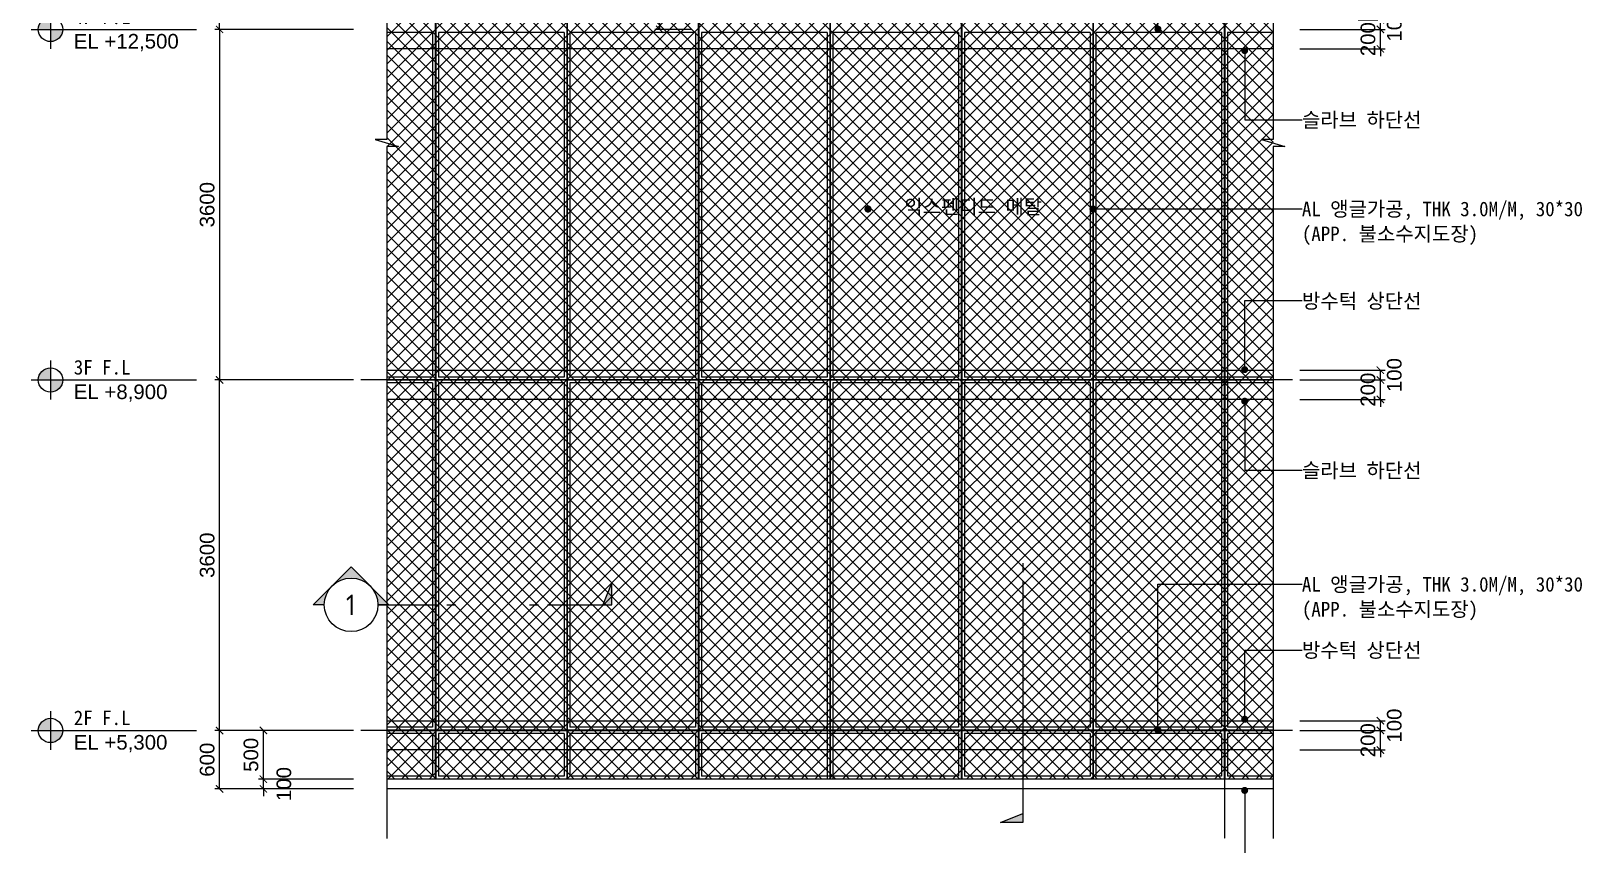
# Model space of a CAD drawing. Header units: millimetres. Extents: x 1664 to 41320, y 4122 to 31095.
# Drawn here: x 11646 to 27568, y 14821 to 23181 of the extents above; entities that cross this region are included whole.
import ezdxf
from ezdxf import colors
from ezdxf.entities.mleader import LeaderData, LeaderLine
from ezdxf.enums import TextEntityAlignment as Align
from ezdxf.math import Vec2, Vec3

# ---------------------------------------------------------------- set-up
doc = ezdxf.new("R2010")
doc.units = ezdxf.units.MM
doc.linetypes.add('JIS_08_25', pattern=[28, 25, -1.125, 0.75, -1.125])
doc.layers.get('DEFPOINTS').update_dxf_attribs({"color": 150})
for name, color, linetype in [('BEAM', 4, 'Continuous'), ('CTR', 1, 'JIS_08_25'), ('DIM', 7, 'Continuous'), ('ELE-3', 3, 'Continuous'), ('ELE-4', 4, 'Continuous'), ('HAT', 251, 'Continuous'), ('TAG', 6, 'Continuous'), ('TAG-LEADER', 6, 'Continuous'), ('TAR-LEVEL', 6, 'Continuous'), ('TXT', 3, 'Continuous')]:
    doc.layers.add(name, color=color, linetype=linetype)
doc.styles.add('ARIAL', font='arial.ttf')
doc.styles.add('ARIALB', font='arialbd.ttf')
doc.styles.add('TEXT', font='malgun.ttf', dxfattribs={"width": 0.9})
doc.styles.add('돋움', font='')
doc.styles.get('돋움').set_extended_font_data('DotumChe')
doc.dimstyles.new('DIM-1-50', dxfattribs={"dimscale": 50, "dimtxt": 3, "dimasz": 1.5, "dimexe": 1, "dimexo": 1.5, "dimgap": 1, "dimtad": 1, "dimdec": 3, "dimdsep": 46, "dimtxsty": 'ARIAL', "dimblk1": 'ARCHTICK', "dimblk2": 'ARCHTICK', "dimsah": 1, "dimcen": 0, "dimclrd": 256, "dimclre": 256, "dimclrt": 3, "dimazin": 2, "dimtfac": 1, "dimtdec": 3, "dimtix": 1, "dimtmove": 2, "dimatfit": 3, "dimldrblk": 'ARCHTICK', "dimfxl": 1, "dimtolj": 1, "dimtzin": 0, "dimarcsym": 0})

# ---------------------------------------------------------------- blocks, each defined once
blk = doc.blocks.new('_ArchTick')
at = {"color": 0, "linetype": 'ByBlock', "const_width": 0.15}
blk.add_lwpolyline([(-0.5, -0.5), (0.5, 0.5)], dxfattribs=at)
blk = doc.blocks.new('*D278')
at = {"layer": 'DEFPOINTS', "color": 0, "transparency": 16777216}
for p in [(13582, 26797), (15032, 26797), (15032, 23197)]:
    blk.add_point(p, dxfattribs=at)
at = {"layer": 'DIM', "lineweight": -2, "transparency": 16777216}
for p, q in [((14957, 26797), (13532, 26797)), ((13582, 23197), (13582, 26797)), ((14957, 23197), (13532, 23197))]:
    blk.add_line(p, q, dxfattribs=at)
at = {"layer": 'DIM', "lineweight": -2, "transparency": 16777216, "xscale": 75, "yscale": 75, "zscale": 75}
for p, rotation in [((13582, 26797), 90), ((13582, 23197), 270)]:
    blk.add_blockref('_ArchTick', p, dxfattribs=dict(at, rotation=rotation))
at = {"layer": 'DIM', "color": 3, "transparency": 16777216, "insert": (13455, 24997), "char_height": 150, "attachment_point": 5, "rotation": 90, "style": 'ARIAL'}
blk.add_mtext('\\A1;3600', dxfattribs=at)
blk = doc.blocks.new('*D279')
at = {"layer": 'DEFPOINTS', "color": 0, "transparency": 16777216}
for p in [(15032, 23197), (13582, 19597), (15032, 19597)]:
    blk.add_point(p, dxfattribs=at)
at = {"layer": 'DIM', "lineweight": -2, "transparency": 16777216}
for p, q in [((14957, 23197), (13532, 23197)), ((13582, 23197), (13582, 19597)), ((14957, 19597), (13532, 19597))]:
    blk.add_line(p, q, dxfattribs=at)
at = {"layer": 'DIM', "lineweight": -2, "transparency": 16777216, "xscale": 75, "yscale": 75, "zscale": 75}
for p, rotation in [((13582, 23197), 90), ((13582, 19597), 270)]:
    blk.add_blockref('_ArchTick', p, dxfattribs=dict(at, rotation=rotation))
at = {"layer": 'DIM', "color": 3, "transparency": 16777216, "insert": (13455, 21397), "char_height": 150, "attachment_point": 5, "rotation": 90, "style": 'ARIAL'}
blk.add_mtext('\\A1;3600', dxfattribs=at)
blk = doc.blocks.new('*D280')
at = {"layer": 'DEFPOINTS', "color": 0, "transparency": 16777216}
for p in [(13582, 19597), (15032, 19597), (15032, 15997)]:
    blk.add_point(p, dxfattribs=at)
at = {"layer": 'DIM', "lineweight": -2, "transparency": 16777216}
for p, q in [((14957, 19597), (13532, 19597)), ((13582, 15997), (13582, 19597)), ((14957, 15997), (13532, 15997))]:
    blk.add_line(p, q, dxfattribs=at)
at = {"layer": 'DIM', "lineweight": -2, "transparency": 16777216, "xscale": 75, "yscale": 75, "zscale": 75}
for p, rotation in [((13582, 19597), 90), ((13582, 15997), 270)]:
    blk.add_blockref('_ArchTick', p, dxfattribs=dict(at, rotation=rotation))
at = {"layer": 'DIM', "color": 3, "transparency": 16777216, "insert": (13455, 17797), "char_height": 150, "attachment_point": 5, "rotation": 90, "style": 'ARIAL'}
blk.add_mtext('\\A1;3600', dxfattribs=at)
blk = doc.blocks.new('*D271')
at = {"layer": 'DEFPOINTS', "color": 0, "transparency": 16777216}
for p in [(13582, 15997), (15032, 15997), (15032, 15397)]:
    blk.add_point(p, dxfattribs=at)
at = {"layer": 'DIM', "lineweight": -2, "transparency": 16777216}
for p, q in [((14957, 15997), (13532, 15997)), ((13582, 15397), (13582, 15997)), ((14957, 15397), (13532, 15397))]:
    blk.add_line(p, q, dxfattribs=at)
at = {"layer": 'DIM', "lineweight": -2, "transparency": 16777216, "xscale": 75, "yscale": 75, "zscale": 75}
for p, rotation in [((13582, 15997), 90), ((13582, 15397), 270)]:
    blk.add_blockref('_ArchTick', p, dxfattribs=dict(at, rotation=rotation))
at = {"layer": 'DIM', "color": 3, "transparency": 16777216, "insert": (13455, 15697), "char_height": 150, "attachment_point": 5, "rotation": 90, "style": 'ARIAL'}
blk.add_mtext('\\A1;600', dxfattribs=at)
blk = doc.blocks.new('level-p&e')
at = {"layer": 'TAR-LEVEL', "ltscale": 0.2}
h = blk.add_hatch(color=256, dxfattribs=at)
h.paths.add_polyline_path([(0, 2.5, 0.414214), (-2.5, 0), (0, 0)])
h.paths.add_polyline_path([(2.5, 0), (0, 0), (0, -2.5, 0.414214)])
at = {"layer": 'TAR-LEVEL'}
for p, q in [((0, 4), (0, -4)), ((-4, 0), (30, 0))]:
    blk.add_line(p, q, dxfattribs=at)
at = {"layer": 'TAR-LEVEL', "ltscale": 0.2}
blk.add_circle((0, 0), 2.5, dxfattribs=at)
at = {"layer": 'TAR-LEVEL', "color": 3, "style": 'ARIAL'}
for tag, p in [('1층바닥마감', (4.78, 1.11)), ('EL±0', (4.78, -3.93))]:
    blk.add_attdef(tag, p, '', height=3, dxfattribs=at)
blk = doc.blocks.new('*D258')
at = {"layer": 'DEFPOINTS', "color": 0, "transparency": 16777216}
for p in [(24598, 16097), (25499, 16097), (24598, 15997)]:
    blk.add_point(p, dxfattribs=at)
at = {"layer": 'DIM', "lineweight": -2, "transparency": 16777216}
for p, q in [((24673, 16097), (25549, 16097)), ((25499, 15997), (25499, 16097)), ((24673, 15997), (25549, 15997))]:
    blk.add_line(p, q, dxfattribs=at)
at = {"layer": 'DIM', "lineweight": -2, "transparency": 16777216, "xscale": 75, "yscale": 75, "zscale": 75}
for p, rotation in [((25499, 16097), 90), ((25499, 15997), 270)]:
    blk.add_blockref('_ArchTick', p, dxfattribs=dict(at, rotation=rotation))
at = {"layer": 'DIM', "color": 3, "transparency": 16777216, "insert": (25642, 16047), "char_height": 150, "attachment_point": 5, "rotation": 90, "style": 'ARIAL'}
blk.add_mtext('\\A1;100', dxfattribs=at)
blk = doc.blocks.new('*D259')
at = {"layer": 'DEFPOINTS', "color": 0, "transparency": 16777216}
for p in [(14032, 15997), (15032, 15997), (15032, 15497)]:
    blk.add_point(p, dxfattribs=at)
at = {"layer": 'DIM', "lineweight": -2, "transparency": 16777216}
for p, q in [((14957, 15997), (13982, 15997)), ((14032, 15497), (14032, 15997)), ((14957, 15497), (13982, 15497))]:
    blk.add_line(p, q, dxfattribs=at)
at = {"layer": 'DIM', "lineweight": -2, "transparency": 16777216, "xscale": 75, "yscale": 75, "zscale": 75}
for p, rotation in [((14032, 15997), 90), ((14032, 15497), 270)]:
    blk.add_blockref('_ArchTick', p, dxfattribs=dict(at, rotation=rotation))
at = {"layer": 'DIM', "color": 3, "transparency": 16777216, "insert": (13905, 15747), "char_height": 150, "attachment_point": 5, "rotation": 90, "style": 'ARIAL'}
blk.add_mtext('\\A1;500', dxfattribs=at)
blk = doc.blocks.new('*D260')
at = {"layer": 'DEFPOINTS', "color": 0, "transparency": 16777216}
for p in [(14032, 15497), (15032, 15497), (15032, 15397)]:
    blk.add_point(p, dxfattribs=at)
at = {"layer": 'DIM', "lineweight": -2, "transparency": 16777216}
for p, q in [((14957, 15497), (13982, 15497)), ((14032, 15497), (14032, 15572)), ((14032, 15397), (14032, 15497)), ((14957, 15397), (13982, 15397)), ((14032, 15397), (14032, 15322))]:
    blk.add_line(p, q, dxfattribs=at)
at = {"layer": 'DIM', "lineweight": -2, "transparency": 16777216, "xscale": 75, "yscale": 75, "zscale": 75}
for p, rotation in [((14032, 15497), 270), ((14032, 15397), 90)]:
    blk.add_blockref('_ArchTick', p, dxfattribs=dict(at, rotation=rotation))
at = {"layer": 'DIM', "color": 3, "transparency": 16777216, "insert": (14243, 15447), "char_height": 150, "attachment_point": 5, "rotation": 90, "style": 'ARIAL'}
blk.add_mtext('\\A1;100', dxfattribs=at)
blk = doc.blocks.new('*D261')
at = {"layer": 'DEFPOINTS', "color": 0, "transparency": 16777216}
for p in [(24598, 15997), (25499, 15997), (24598, 15797)]:
    blk.add_point(p, dxfattribs=at)
at = {"layer": 'DIM', "lineweight": -2, "transparency": 16777216}
for p, q in [((24673, 15997), (25549, 15997)), ((25499, 15997), (25499, 16072)), ((25499, 15797), (25499, 15997)), ((24673, 15797), (25549, 15797)), ((25499, 15797), (25499, 15722))]:
    blk.add_line(p, q, dxfattribs=at)
at = {"layer": 'DIM', "lineweight": -2, "transparency": 16777216, "xscale": 75, "yscale": 75, "zscale": 75}
for p, rotation in [((25499, 15997), 270), ((25499, 15797), 90)]:
    blk.add_blockref('_ArchTick', p, dxfattribs=dict(at, rotation=rotation))
at = {"layer": 'DIM', "color": 3, "transparency": 16777216, "insert": (25372, 15897), "char_height": 150, "attachment_point": 5, "rotation": 90, "style": 'ARIAL'}
blk.add_mtext('\\A1;200', dxfattribs=at)
blk = doc.blocks.new('*D262')
at = {"layer": 'DEFPOINTS', "color": 0, "transparency": 16777216}
for p in [(24598, 19697), (24598, 19597), (25499, 19697)]:
    blk.add_point(p, dxfattribs=at)
at = {"layer": 'DIM', "lineweight": -2, "transparency": 16777216}
for p, q in [((24673, 19697), (25549, 19697)), ((24673, 19597), (25549, 19597)), ((25499, 19597), (25499, 19697))]:
    blk.add_line(p, q, dxfattribs=at)
at = {"layer": 'DIM', "lineweight": -2, "transparency": 16777216, "xscale": 75, "yscale": 75, "zscale": 75}
for p, rotation in [((25499, 19697), 90), ((25499, 19597), 270)]:
    blk.add_blockref('_ArchTick', p, dxfattribs=dict(at, rotation=rotation))
at = {"layer": 'DIM', "color": 3, "transparency": 16777216, "insert": (25642, 19647), "char_height": 150, "attachment_point": 5, "rotation": 90, "style": 'ARIAL'}
blk.add_mtext('\\A1;100', dxfattribs=at)
blk = doc.blocks.new('*D263')
at = {"layer": 'DEFPOINTS', "color": 0, "transparency": 16777216}
for p in [(24598, 19597), (25499, 19597), (24598, 19397)]:
    blk.add_point(p, dxfattribs=at)
at = {"layer": 'DIM', "lineweight": -2, "transparency": 16777216}
for p, q in [((24673, 19597), (25549, 19597)), ((25499, 19597), (25499, 19672)), ((25499, 19397), (25499, 19597)), ((24673, 19397), (25549, 19397)), ((25499, 19397), (25499, 19322))]:
    blk.add_line(p, q, dxfattribs=at)
at = {"layer": 'DIM', "lineweight": -2, "transparency": 16777216, "xscale": 75, "yscale": 75, "zscale": 75}
for p, rotation in [((25499, 19597), 270), ((25499, 19397), 90)]:
    blk.add_blockref('_ArchTick', p, dxfattribs=dict(at, rotation=rotation))
at = {"layer": 'DIM', "color": 3, "transparency": 16777216, "insert": (25372, 19497), "char_height": 150, "attachment_point": 5, "rotation": 90, "style": 'ARIAL'}
blk.add_mtext('\\A1;200', dxfattribs=at)
blk = doc.blocks.new('*D264')
at = {"layer": 'DEFPOINTS', "color": 0, "transparency": 16777216}
for p in [(24598, 23297), (25499, 23297), (24598, 23197)]:
    blk.add_point(p, dxfattribs=at)
at = {"layer": 'DIM', "lineweight": -2, "transparency": 16777216}
for p, q in [((24673, 23297), (25549, 23297)), ((25499, 23197), (25499, 23297)), ((24673, 23197), (25549, 23197))]:
    blk.add_line(p, q, dxfattribs=at)
at = {"layer": 'DIM', "lineweight": -2, "transparency": 16777216, "xscale": 75, "yscale": 75, "zscale": 75}
for p, rotation in [((25499, 23297), 90), ((25499, 23197), 270)]:
    blk.add_blockref('_ArchTick', p, dxfattribs=dict(at, rotation=rotation))
at = {"layer": 'DIM', "color": 3, "transparency": 16777216, "insert": (25642, 23247), "char_height": 150, "attachment_point": 5, "rotation": 90, "style": 'ARIAL'}
blk.add_mtext('\\A1;100', dxfattribs=at)
blk = doc.blocks.new('*D265')
at = {"layer": 'DEFPOINTS', "color": 0, "transparency": 16777216}
for p in [(24598, 23197), (25499, 23197), (24598, 22997)]:
    blk.add_point(p, dxfattribs=at)
at = {"layer": 'DIM', "lineweight": -2, "transparency": 16777216}
for p, q in [((25499, 23197), (25499, 23272)), ((24673, 23197), (25549, 23197)), ((25499, 22997), (25499, 23197)), ((24673, 22997), (25549, 22997)), ((25499, 22997), (25499, 22922))]:
    blk.add_line(p, q, dxfattribs=at)
at = {"layer": 'DIM', "lineweight": -2, "transparency": 16777216, "xscale": 75, "yscale": 75, "zscale": 75}
for p, rotation in [((25499, 23197), 270), ((25499, 22997), 90)]:
    blk.add_blockref('_ArchTick', p, dxfattribs=dict(at, rotation=rotation))
at = {"layer": 'DIM', "color": 3, "transparency": 16777216, "insert": (25372, 23097), "char_height": 150, "attachment_point": 5, "rotation": 90, "style": 'ARIAL'}
blk.add_mtext('\\A1;200', dxfattribs=at)
blk = doc.blocks.new('_Dot')
at = {"color": 0, "linetype": 'ByBlock', "lineweight": -2}
blk.add_line((-0.5, 0), (-1, 0), dxfattribs=at)
at = {"color": 0, "linetype": 'ByBlock', "const_width": 0.5}
blk.add_lwpolyline([(-0.25, 0, 1), (0.25, 0, 1)], format="xyb", close=True, dxfattribs=at)
blk = doc.blocks.new('*U168')
at = {"linetype": 'ByBlock', "lineweight": -2}
h = blk.add_hatch(color=0, dxfattribs=at)
h.paths.add_polyline_path([(0, 300, 0.198912), (-212, 212), (0, 424)])
h.paths.add_polyline_path([(-212, -212), (-424, 0), (-212, 212, 0.414214)])
h.paths.add_polyline_path([(-212, -212, 0.198912), (0, -300), (0, -424)])
blk.add_hatch(color=0, dxfattribs=at).paths.add_polyline_path([(-250, -15018), (0, -14918), (0, -15018)])
at = {"color": 0, "linetype": 'ByBlock', "lineweight": -2}
blk.add_lwpolyline([(0, 300, 1), (0, -300, 1), (0, 300), (0, 424), (-424, 0), (0, -424), (0, -300), (0, -424)], format="xyb", dxfattribs=at)
for points in [[(0, -300), (0, -2929)], [(0, -3029), (0, -3129)], [(0, -12116), (0, -12216)], [(0, -12316), (0, -15018), (-250, -15018), (0, -14918)]]:
    blk.add_lwpolyline(points, dxfattribs=at)
at = {"color": 6, "style": 'TEXT', "width": 0.9}
blk.add_attdef('상세번호', text='', height=225, dxfattribs=at).set_placement((0, 0), align=Align.MIDDLE_CENTER)
blk = doc.blocks.new('*U180')
at = {"linetype": 'ByBlock', "lineweight": -2}
h = blk.add_hatch(color=0, dxfattribs=at)
h.paths.add_polyline_path([(0, 300, -0.198912), (212, 212), (0, 424)])
h.paths.add_polyline_path([(212, -212), (424, 0), (212, 212, -0.414214)])
h.paths.add_polyline_path([(212, -212, -0.198912), (0, -300), (0, -424)])
blk.add_hatch(color=0, dxfattribs=at).paths.add_polyline_path([(250, -2920), (0, -2820), (0, -2920)])
at = {"color": 0, "linetype": 'ByBlock', "lineweight": -2}
blk.add_lwpolyline([(0, 300, -1), (0, -300, -1), (0, 300), (0, 424), (424, 0), (0, -424), (0, -300), (0, -424)], format="xyb", dxfattribs=at)
for points in [[(0, -300), (0, -972)], [(0, -1072), (0, -1172)], [(0, -1998), (0, -2098)], [(0, -2198), (0, -2920), (250, -2920), (0, -2820)]]:
    blk.add_lwpolyline(points, dxfattribs=at)
at = {"color": 6, "style": 'TEXT', "width": 0.9}
blk.add_attdef('상세번호', text='', height=225, dxfattribs=at).set_placement((0, 0), align=Align.MIDDLE_CENTER)
blk = doc.blocks.new('*D285')
at = {"layer": 'DEFPOINTS', "color": 0, "transparency": 16777216}
for p in [(18498, 26797), (18100, 23197), (18498, 23197)]:
    blk.add_point(p, dxfattribs=at)
at = {"layer": 'ELE-4', "lineweight": -2, "transparency": 16777216}
for p, q in [((18423, 26797), (18050, 26797)), ((18100, 26797), (18100, 23197)), ((18423, 23197), (18050, 23197))]:
    blk.add_line(p, q, dxfattribs=at)
at = {"layer": 'ELE-4', "lineweight": -2, "transparency": 16777216, "xscale": 75, "yscale": 75, "zscale": 75}
for p, rotation in [((18100, 26797), 90), ((18100, 23197), 270)]:
    blk.add_blockref('_ArchTick', p, dxfattribs=dict(at, rotation=rotation))
at = {"layer": 'ELE-4', "color": 3, "transparency": 16777216, "insert": (17974, 24997), "char_height": 150, "attachment_point": 5, "rotation": 90, "style": 'ARIAL'}
blk.add_mtext('\\A1;3600', dxfattribs=at)

msp = doc.modelspace()

# ---------------------------------------------------------------- hatches: boundary and pattern name
at = {"layer": 'HAT', "transparency": 33554559}
h = msp.add_hatch(dxfattribs=at)
h.set_pattern_fill('ANSI37', color=253, scale=800)
h.set_pattern_definition([(45, (-1072255.02, 42898.4), (-70.710678, 70.710678), []), (135, (-1072255.02, 42898.4), (-70.710678, -70.710678), [])])
h.paths.add_polyline_path([(15297.989, 28197.0573), (15297.989, 15497.0573), (24397.989, 15497.0573), (24397.989, 28197.0573)])

# ---------------------------------------------------------------- linework, layer by layer
at = {"layer": 'BEAM', "color": 2}
for p, q in [((24397.989, 22997.0573), (15297.989, 22997.0573)), ((15297.989, 19697.0573), (24397.989, 19697.0573)), ((24397.989, 19397.0573), (15297.989, 19397.0573)), ((15297.989, 16097.0573), (24397.989, 16097.0573)), ((24397.989, 15797.0573), (15297.989, 15797.0573))]:
    msp.add_line(p, q, dxfattribs=at)
at = {"layer": 'CTR'}
for p, q in [((15797.989, 28721.3344), (15797.989, 15497.0573)), ((17147.989, 28721.3344), (17147.989, 15497.0573)), ((18497.989, 28721.3344), (18497.989, 15497.0573)), ((19847.989, 28721.3344), (19847.989, 15497.0573)), ((21197.989, 28721.3344), (21197.989, 15497.0573)), ((22547.989, 28721.3344), (22547.989, 15497.0573)), ((23897.989, 28721.3344), (23897.989, 14887.421)), ((24598.1757, 19597.0573), (15031.8824, 19597.0573)), ((24598.1757, 15997.0573), (15031.8824, 15997.0573))]:
    msp.add_line(p, q, dxfattribs=at)
at = {"layer": 'ELE-3'}
for p, q in [((24397.989, 15497.0573), (15297.989, 15497.0573)), ((24397.989, 15397.0573), (15297.989, 15397.0573))]:
    msp.add_line(p, q, dxfattribs=at)
at = {"layer": 'ELE-4'}
for p, q in [((15795.489, 28197.0573), (15795.489, 15497.0573)), ((15800.489, 28197.0573), (15800.489, 15497.0573)), ((17145.489, 28197.0573), (17145.489, 15497.0573)), ((17150.489, 28197.0573), (17150.489, 15497.0573)), ((18495.489, 28197.0573), (18495.489, 15497.0573)), ((18500.489, 28197.0573), (18500.489, 15497.0573)), ((19845.489, 28197.0573), (19845.489, 15497.0573)), ((19850.489, 28197.0573), (19850.489, 15497.0573)), ((21195.489, 28197.0573), (21195.489, 15497.0573)), ((21200.489, 28197.0573), (21200.489, 15497.0573)), ((22545.489, 28197.0573), (22545.489, 15497.0573)), ((22550.489, 28197.0573), (22550.489, 15497.0573)), ((23895.489, 28197.0573), (23895.489, 15497.0573)), ((23900.489, 28197.0573), (23900.489, 15497.0573)), ((24397.989, 19599.5573), (15297.989, 19599.5573)), ((24397.989, 19594.5573), (15297.989, 19594.5573)), ((24397.989, 15999.5573), (15297.989, 15999.5573)), ((24397.989, 15994.5573), (15297.989, 15994.5573))]:
    msp.add_line(p, q, dxfattribs=at)
at = {"layer": 'ELE-4', "color": 6}
for p, q in [((15767.989, 23167.0573), (15297.989, 23167.0573)), ((15767.989, 23167.0573), (15767.989, 19627.0573)), ((17117.989, 23167.0573), (15827.989, 23167.0573)), ((15827.989, 23167.0573), (15827.989, 19627.0573)), ((17117.989, 23167.0573), (17117.989, 19627.0573)), ((18467.989, 23167.0573), (17177.989, 23167.0573)), ((17177.989, 23167.0573), (17177.989, 19627.0573)), ((18467.989, 23167.0573), (18467.989, 19627.0573)), ((19817.989, 23167.0573), (18527.989, 23167.0573)), ((18527.989, 23167.0573), (18527.989, 19627.0573)), ((19817.989, 23167.0573), (19817.989, 19627.0573)), ((21167.989, 23167.0573), (19877.989, 23167.0573)), ((19877.989, 23167.0573), (19877.989, 19627.0573)), ((21167.989, 23167.0573), (21167.989, 19627.0573)), ((22517.989, 23167.0573), (21227.989, 23167.0573)), ((21227.989, 23167.0573), (21227.989, 19627.0573)), ((22517.989, 23167.0573), (22517.989, 19627.0573)), ((23867.989, 23167.0573), (22577.989, 23167.0573)), ((22577.989, 23167.0573), (22577.989, 19627.0573)), ((23867.989, 23167.0573), (23867.989, 16029.5573)), ((24397.989, 23167.0573), (23927.989, 23167.0573)), ((23927.989, 23167.0573), (23927.989, 16029.5573)), ((15767.989, 19627.0573), (15297.989, 19627.0573)), ((17117.989, 19627.0573), (15827.989, 19627.0573)), ((18467.989, 19627.0573), (17177.989, 19627.0573)), ((19817.989, 19627.0573), (18527.989, 19627.0573)), ((21167.989, 19627.0573), (19877.989, 19627.0573)), ((22517.989, 19627.0573), (21227.989, 19627.0573)), ((24397.989, 19627.0573), (22577.989, 19627.0573)), ((15767.989, 19567.0573), (15297.989, 19567.0573)), ((15767.989, 19567.0573), (15767.989, 16029.5573)), ((15827.989, 19567.0573), (15827.989, 16029.5573)), ((17117.989, 19567.0573), (15827.989, 19567.0573)), ((17117.989, 19567.0573), (17117.989, 16029.5573)), ((17177.989, 19567.0573), (17177.989, 16029.5573)), ((18467.989, 19567.0573), (17177.989, 19567.0573)), ((18467.989, 19567.0573), (18467.989, 16029.5573)), ((18527.989, 19567.0573), (18527.989, 16029.5573)), ((19817.989, 19567.0573), (18527.989, 19567.0573)), ((19817.989, 19567.0573), (19817.989, 15497.0573)), ((19877.989, 19567.0573), (19877.989, 15497.0573)), ((21167.989, 19567.0573), (19877.989, 19567.0573)), ((21167.989, 19567.0573), (21167.989, 16029.5573)), ((21227.989, 19567.0573), (21227.989, 16029.5573)), ((22517.989, 19567.0573), (21227.989, 19567.0573)), ((22517.989, 19567.0573), (22517.989, 16029.5573)), ((22577.989, 19567.0573), (22577.989, 16029.5573)), ((24397.989, 19567.0573), (22577.989, 19567.0573)), ((15767.989, 16029.5573), (15297.989, 16029.5573)), ((15767.989, 15964.5573), (15297.989, 15964.5573)), ((15767.989, 15964.5573), (15767.989, 15527.0573)), ((17117.989, 16029.5573), (15827.989, 16029.5573)), ((15827.989, 15964.5573), (15827.989, 15527.0573)), ((17117.989, 15964.5573), (15827.989, 15964.5573)), ((17117.989, 15964.5573), (17117.989, 15527.0573)), ((18467.989, 16029.5573), (17177.989, 16029.5573)), ((17177.989, 15964.5573), (17177.989, 15527.0573)), ((18467.989, 15964.5573), (17177.989, 15964.5573)), ((18467.989, 15964.5573), (18467.989, 15527.0573)), ((21167.989, 16029.5573), (18527.989, 16029.5573)), ((18527.989, 15964.5573), (18527.989, 15527.0573)), ((21167.989, 15964.5573), (18527.989, 15964.5573)), ((21167.989, 15964.5573), (21167.989, 15527.0573)), ((22517.989, 16029.5573), (21227.989, 16029.5573)), ((21227.989, 15964.5573), (21227.989, 15527.0573)), ((22517.989, 15964.5573), (21227.989, 15964.5573)), ((22517.989, 15964.5573), (22517.989, 15527.0573)), ((23867.989, 16029.5573), (22577.989, 16029.5573)), ((22577.989, 15964.5573), (22577.989, 15527.0573)), ((23867.989, 15964.5573), (22577.989, 15964.5573)), ((23867.989, 15964.5573), (23867.989, 15527.0573)), ((24397.989, 16029.5573), (23927.989, 16029.5573)), ((23927.989, 15964.5573), (23927.989, 15527.0573)), ((24397.989, 15964.5573), (23927.989, 15964.5573)), ((15767.989, 15527.0573), (15297.989, 15527.0573)), ((17117.989, 15527.0573), (15827.989, 15527.0573)), ((18467.989, 15527.0573), (17177.989, 15527.0573)), ((21167.989, 15527.0573), (18527.989, 15527.0573)), ((22517.989, 15527.0573), (21227.989, 15527.0573)), ((23867.989, 15527.0573), (22577.989, 15527.0573)), ((24397.989, 15527.0573), (23927.989, 15527.0573))]:
    msp.add_line(p, q, dxfattribs=at)
at = {"layer": 'TAG'}
for points in [[(15297.989, 28721.3344), (15297.989, 22067.0823), (15177.989, 22067.0823), (15417.989, 21995.0823), (15297.989, 21995.0823), (15297.989, 14887.421)], [(24397.989, 28721.3344), (24397.989, 22067.0823), (24277.989, 22067.0823), (24517.989, 21995.0823), (24397.989, 21995.0823), (24397.989, 14887.421)]]:
    msp.add_lwpolyline(points, dxfattribs=at)
at = {"layer": 'TAG-LEADER'}
msp.add_lwpolyline([(20244.3384, 21369.9572, 37.0296, 37.0296, 1), (20233.2664, 21334.6216, 37.0296, 37.0296, 1), (20244.3384, 21369.9572, 0, 0, 0), (20251.1184, 21391.5954, 0, 0, -0.6419518845), (20406.0333, 21386.5638, 0, 0, 0.6256569864), (20558.7185, 21371.037, 0, 0, 0)], format="xyseb", dxfattribs=at)

# ---------------------------------------------------------------- block references
at = {"layer": 'TAG'}
ref = msp.add_blockref('*U168', (21828.9998, 28820.2531), dxfattribs=dict(at, xscale=0.916666666670472, yscale=0.916666666670472, zscale=0.916666666670472))
ref.add_attrib('상세번호', '2', dxfattribs={"color": 3, "height": 250, "style": 'ARIALB'}).set_placement((21828.9998, 28820.2531), align=Align.MIDDLE_CENTER)
ref = msp.add_blockref('*U180', (14932.4091, 17287.4532), dxfattribs=dict(at, xscale=0.916666666670472, yscale=0.916666666670472, zscale=0.916666666670472, rotation=90))
ref.add_attrib('상세번호', '1', dxfattribs={"layer": '0', "color": 3, "height": 206.25, "style": 'TEXT', "width": 0.9}).set_placement((14932.4091, 17287.4532), align=Align.MIDDLE_CENTER)
at = {"layer": 'TAR-LEVEL'}
ref = msp.add_blockref('level-p&e', (11846.4199, 23197.0573), dxfattribs=dict(at, xscale=49.99999999999981, yscale=49.99999999999981, zscale=49.99999999999981))
ref.add_attrib('EL±0', 'EL +12,500', (12085.3241, 23000.6547), dxfattribs={"color": 3, "height": 150, "style": 'ARIAL'})
ref.add_attrib('1층바닥마감', '4F F.L', (12085.3241, 23252.3268), dxfattribs={"color": 3, "height": 150, "style": '돋움'})
ref = msp.add_blockref('level-p&e', (11846.4199, 19597.0573), dxfattribs=dict(at, xscale=49.99999999999981, yscale=49.99999999999981, zscale=49.99999999999981))
ref.add_attrib('EL±0', 'EL +8,900', (12085.3241, 19400.6547), dxfattribs={"color": 3, "height": 150, "style": 'ARIAL'})
ref.add_attrib('1층바닥마감', '3F F.L', (12085.3241, 19652.3268), dxfattribs={"color": 3, "height": 150, "style": '돋움'})
ref = msp.add_blockref('level-p&e', (11846.4199, 15997.0573), dxfattribs=dict(at, xscale=49.99999999999981, yscale=49.99999999999981, zscale=49.99999999999981))
ref.add_attrib('EL±0', 'EL +5,300', (12085.3241, 15800.6547), dxfattribs={"color": 3, "height": 150, "style": 'ARIAL'})
ref.add_attrib('1층바닥마감', '2F F.L', (12085.3241, 16052.3268), dxfattribs={"color": 3, "height": 150, "style": '돋움'})

# ---------------------------------------------------------------- texts
at = {"layer": 'TXT', "style": '돋움'}
for s, p in [('슬라브 하단선', (24694.1801, 22267.7674)), ('AL 앵글가공, THK 3.0M/M, 30*30', (24693.0568, 21353.4687)), ('(APP. 불소수지도장)', (24693.0568, 21097.8334)), ('방수턱 상단선', (24694.1801, 20408.0017)), ('슬라브 하단선', (24694.1801, 18667.7674)), ('AL 앵글가공, THK 3.0M/M, 30*30', (24693.0568, 17498.3412)), ('(APP. 불소수지도장)', (24693.0568, 17242.7059)), ('방수턱 상단선', (24694.1801, 16822.6058))]:
    msp.add_text(s, height=150, dxfattribs=at).set_placement(p, align=Align.MIDDLE_LEFT)
msp.add_text('익스펜디드 메탈', height=150, dxfattribs=at).set_placement((20612.2316, 21301.4651))

# ---------------------------------------------------------------- dimensions: what is measured, and where the dimension line sits
at = {"layer": 'DIM'}
for base, p1, p2, angle, picture, middle in [((13581.8824, 26797.0573), (15031.8824, 23197.0573), (15031.8824, 26797.0573), 90, '*D278', (13455.2453, 24997.0573)), ((25498.9293, 23197.0573), (24598.1757, 22997.0573), (24598.1757, 23197.0573), 90, '*D265', (25372.3433, 23097.0573)), ((13581.8824, 19597.0573), (15031.8824, 23197.0573), (15031.8824, 19597.0573), 270, '*D279', (13455.2453, 21397.0573)), ((13581.8824, 19597.0573), (15031.8824, 15997.0573), (15031.8824, 19597.0573), 90, '*D280', (13455.2453, 17797.0573)), ((25498.9293, 19597.0573), (24598.1757, 19397.0573), (24598.1757, 19597.0573), 90, '*D263', (25372.3433, 19497.0573)), ((13581.8824, 15997.0573), (15031.8824, 15397.0573), (15031.8824, 15997.0573), 90, '*D271', (13455.2964, 15697.0573)), ((14031.8824, 15997.0573), (15031.8824, 15497.0573), (15031.8824, 15997.0573), 90, '*D259', (13905.2964, 15747.0573)), ((25498.9293, 15997.0573), (24598.1757, 15797.0573), (24598.1757, 15997.0573), 90, '*D261', (25372.3433, 15897.0573))]:
    dim = msp.add_linear_dim(base=base, p1=p1, p2=p2, angle=angle, dimstyle='DIM-1-50', dxfattribs=at)
    dim.commit()
    dim.dimension.update_dxf_attribs({"geometry": picture, "text_midpoint": middle})
for base, p1, p2, picture, middle in [((25498.9293, 23297.0573), (24598.1757, 23197.0573), (24598.1757, 23297.0573), '*D264', (25641.812, 23247.0573)), ((25498.9293, 19697.0573), (24598.1757, 19597.0573), (24598.1757, 19697.0573), '*D262', (25641.812, 19647.0573)), ((25498.9293, 16097.0573), (24598.1757, 15997.0573), (24598.1757, 16097.0573), '*D258', (25641.812, 16047.0573)), ((14031.8824, 15497.0573), (15031.8824, 15397.0573), (15031.8824, 15497.0573), '*D260', (14242.5704, 15447.0573))]:
    dim = msp.add_linear_dim(base=base, p1=p1, p2=p2, angle=90, dimstyle='DIM-1-50', dxfattribs=at)
    dim.commit()
    dim.dimension.update_dxf_attribs({"geometry": picture, "text_midpoint": middle, "dimtype": 160})
at = {"layer": 'ELE-4'}
dim = msp.add_linear_dim(base=(18100.3595, 23197.0573), p1=(18497.989, 26797.0573), p2=(18497.989, 23197.0573), angle=90, dimstyle='DIM-1-50', dxfattribs=at)
dim.commit()
dim.dimension.update_dxf_attribs({"geometry": '*D285', "text_midpoint": (17973.7224, 24997.0573)})

# ---------------------------------------------------------------- leaders
at = {"layer": 'TAG-LEADER'}
ml = msp.add_multileader_mtext('Standard', dxfattribs=at)
ml.set_content('', color=256, style='ARIAL')
ml.set_leader_properties()
ml.set_arrow_properties(name='DOT')
ml.build(insert=Vec2(0, 0))
ml.multileader.update_dxf_attribs({"text_right_attachment_type": 6, "dogleg_length": 100, "arrow_head_size": 72})
ctx = ml.context
ctx.base_point, ctx.char_height, ctx.arrow_head_size, ctx.landing_gap_size, ctx.plane_origin, ctx.plane_x_axis, ctx.plane_y_axis = Vec3(24695.4568, 24608.3412), 180, 72, 1.2, Vec3(22951.8208, 25423.3832), Vec3(-1, 0), Vec3(0, -1)
ctx.right_attachment, ctx.text_align_type = 6, 2
notes = []
notes.append((ctx, [(0, (1, 1, 0), (23215.6963, 24698.3412), (1, 0), 1477.3606, [(0, [(23215.6963, 23199.5573)], 0, [])])]))
ctx.mtext.insert, ctx.mtext.text_direction, ctx.mtext.rotation, ctx.mtext.alignment, ctx.mtext.flow_direction = Vec3(24694.2568, 24518.3412), Vec3(-1, 0), 3.1415926536, 3, 5
ml = msp.add_multileader_mtext('Standard', dxfattribs=at)
ml.set_content('', color=256, style='ARIAL')
ml.set_leader_properties()
ml.set_arrow_properties(name='DOT')
ml.build(insert=Vec2(0, 0))
ml.multileader.update_dxf_attribs({"text_right_attachment_type": 6, "dogleg_length": 100, "arrow_head_size": 72})
ctx = ml.context
ctx.base_point, ctx.char_height, ctx.arrow_head_size, ctx.landing_gap_size, ctx.plane_origin, ctx.plane_x_axis, ctx.plane_y_axis = Vec3(24696.5801, 22179.3956), 180, 72, 1.2, Vec3(23841.6802, 20868.6182), Vec3(-1, 0), Vec3(0, -1)
ctx.right_attachment, ctx.text_align_type = 6, 2
notes.append((ctx, [(0, (1, 1, 0), (24105.5556, 22269.3956), (1, 0), 588.6245, [(0, [(24105.5556, 22979.215)], 0, [])])]))
ctx.mtext.insert, ctx.mtext.text_direction, ctx.mtext.rotation, ctx.mtext.alignment, ctx.mtext.flow_direction = Vec3(24695.3801, 22089.3956), Vec3(-1, 0), 3.1415926536, 3, 5
ml = msp.add_multileader_mtext('Standard', dxfattribs=at)
ml.set_content('', color=256, style='ARIAL')
ml.set_leader_properties()
ml.set_arrow_properties(name='DOT')
ml.build(insert=Vec2(0, 0))
ml.multileader.update_dxf_attribs({"text_right_attachment_type": 6, "dogleg_length": 100, "arrow_head_size": 72})
ctx = ml.context
ctx.base_point, ctx.char_height, ctx.arrow_head_size, ctx.landing_gap_size, ctx.plane_origin, ctx.plane_x_axis, ctx.plane_y_axis = Vec3(24695.4568, 21263.4687), 180, 72, 1.2, Vec3(22951.8208, 22078.5108), Vec3(-1, 0), Vec3(0, -1)
ctx.right_attachment, ctx.text_align_type = 6, 2
notes.append((ctx, [(0, (1, 1, 0), (23215.6963, 21353.4687), (1, 0), 1477.3606, [(0, [(22547.989, 21353.4687)], 0, [])])]))
ctx.mtext.insert, ctx.mtext.text_direction, ctx.mtext.rotation, ctx.mtext.alignment, ctx.mtext.flow_direction = Vec3(24694.2568, 21173.4687), Vec3(-1, 0), 3.1415926536, 3, 5
ml = msp.add_multileader_mtext('Standard', dxfattribs=at)
ml.set_content('', color=256, style='ARIAL')
ml.set_leader_properties()
ml.set_arrow_properties(name='DOT')
ml.build(insert=Vec2(0, 0))
ml.multileader.update_dxf_attribs({"text_right_attachment_type": 6, "dogleg_length": 100, "arrow_head_size": 72})
ctx = ml.context
ctx.base_point, ctx.char_height, ctx.arrow_head_size, ctx.landing_gap_size, ctx.plane_origin, ctx.plane_x_axis, ctx.plane_y_axis = Vec3(24696.5801, 20322.6829), 180, 72, 1.2, Vec3(23841.6802, 21813.4603), Vec3(-1, 0), Vec3(0, -1)
ctx.right_attachment, ctx.text_align_type = 6, 2
notes.append((ctx, [(0, (1, 1, 0), (24105.5556, 20412.6829), (1, 0), 588.6245, [(0, [(24105.5556, 19702.8634)], 0, [])])]))
ctx.mtext.insert, ctx.mtext.text_direction, ctx.mtext.rotation, ctx.mtext.alignment, ctx.mtext.flow_direction = Vec3(24695.3801, 20232.6829), Vec3(-1, 0), 3.1415926536, 3, 5
ml = msp.add_multileader_mtext('Standard', dxfattribs=at)
ml.set_content('', color=256, style='ARIAL')
ml.set_leader_properties()
ml.set_arrow_properties(name='DOT')
ml.build(insert=Vec2(0, 0))
ml.multileader.update_dxf_attribs({"text_right_attachment_type": 6, "dogleg_length": 100, "arrow_head_size": 72})
ctx = ml.context
ctx.base_point, ctx.char_height, ctx.arrow_head_size, ctx.landing_gap_size, ctx.plane_origin, ctx.plane_x_axis, ctx.plane_y_axis = Vec3(24696.5801, 18579.3956), 180, 72, 1.2, Vec3(23841.6802, 17268.6182), Vec3(-1, 0), Vec3(0, -1)
ctx.right_attachment, ctx.text_align_type = 6, 2
notes.append((ctx, [(0, (1, 1, 0), (24105.5556, 18669.3956), (1, 0), 588.6245, [(0, [(24105.5556, 19379.215)], 0, [])])]))
ctx.mtext.insert, ctx.mtext.text_direction, ctx.mtext.rotation, ctx.mtext.alignment, ctx.mtext.flow_direction = Vec3(24695.3801, 18489.3956), Vec3(-1, 0), 3.1415926536, 3, 5
ml = msp.add_multileader_mtext('Standard', dxfattribs=at)
ml.set_content('', color=256, style='ARIAL')
ml.set_leader_properties()
ml.set_arrow_properties(name='DOT')
ml.build(insert=Vec2(0, 0))
ml.multileader.update_dxf_attribs({"text_right_attachment_type": 6, "dogleg_length": 100, "arrow_head_size": 72})
ctx = ml.context
ctx.base_point, ctx.char_height, ctx.arrow_head_size, ctx.landing_gap_size, ctx.plane_origin, ctx.plane_x_axis, ctx.plane_y_axis = Vec3(24695.4568, 17408.3412), 180, 72, 1.2, Vec3(22951.8208, 18223.3832), Vec3(-1, 0), Vec3(0, -1)
ctx.right_attachment, ctx.text_align_type = 6, 2
notes.append((ctx, [(0, (1, 1, 0), (23215.6963, 17498.3412), (1, 0), 1477.3606, [(0, [(23215.6963, 15999.5573)], 0, [])])]))
ctx.mtext.insert, ctx.mtext.text_direction, ctx.mtext.rotation, ctx.mtext.alignment, ctx.mtext.flow_direction = Vec3(24694.2568, 17318.3412), Vec3(-1, 0), 3.1415926536, 3, 5
ml = msp.add_multileader_mtext('Standard', dxfattribs=at)
ml.set_content('', color=256, style='ARIAL')
ml.set_leader_properties()
ml.set_arrow_properties(name='DOT')
ml.build(insert=Vec2(0, 0))
ml.multileader.update_dxf_attribs({"text_right_attachment_type": 6, "dogleg_length": 100, "arrow_head_size": 72})
ctx = ml.context
ctx.base_point, ctx.char_height, ctx.arrow_head_size, ctx.landing_gap_size, ctx.plane_origin, ctx.plane_x_axis, ctx.plane_y_axis = Vec3(24696.5801, 16732.6058), 180, 72, 1.2, Vec3(23841.6802, 18223.3832), Vec3(-1, 0), Vec3(0, -1)
ctx.right_attachment, ctx.text_align_type = 6, 2
notes.append((ctx, [(0, (1, 1, 0), (24105.5556, 16822.6058), (1, 0), 588.6245, [(0, [(24105.5556, 16112.7864)], 0, [])])]))
ctx.mtext.insert, ctx.mtext.text_direction, ctx.mtext.rotation, ctx.mtext.alignment, ctx.mtext.flow_direction = Vec3(24695.3801, 16642.6058), Vec3(-1, 0), 3.1415926536, 3, 5
ml = msp.add_multileader_mtext('Standard', dxfattribs=at)
ml.set_content('', color=256, style='ARIAL')
ml.set_leader_properties()
ml.set_arrow_properties(name='DOT')
ml.build(insert=Vec2(0, 0))
ml.multileader.update_dxf_attribs({"text_right_attachment_type": 6, "dogleg_length": 100, "arrow_head_size": 72})
ctx = ml.context
ctx.base_point, ctx.char_height, ctx.arrow_head_size, ctx.landing_gap_size, ctx.plane_origin, ctx.plane_x_axis, ctx.plane_y_axis = Vec3(24696.5801, 14581.7676), 180, 72, 1.2, Vec3(23841.6802, 13270.9902), Vec3(-1, 0), Vec3(0, -1)
ctx.right_attachment, ctx.text_align_type = 6, 2
notes.append((ctx, [(0, (1, 1, 0), (24105.5556, 14671.7676), (1, 0), 588.6245, [(0, [(24105.5556, 15381.587)], 0, [])])]))
ctx.mtext.insert, ctx.mtext.text_direction, ctx.mtext.rotation, ctx.mtext.alignment, ctx.mtext.flow_direction = Vec3(24695.3801, 14491.7676), Vec3(-1, 0), 3.1415926536, 3, 5
for ctx, leaders in notes:
    for number, flags, end, landing, length, lines in leaders:
        leader = LeaderData()
        leader.index, (leader.has_last_leader_line, leader.has_dogleg_vector, leader.attachment_direction) = number, flags
        leader.last_leader_point, leader.dogleg_vector, leader.dogleg_length = Vec3(end), Vec3(landing), length
        for number, points, colour, breaks in lines:
            line = LeaderLine()
            line.index, line.vertices, line.color, line.breaks = number, Vec3.list(points), colors.encode_raw_color(colour), breaks
            leader.lines.append(line)
        ctx.leaders.append(leader)

doc.saveas('drawing.dxf')
